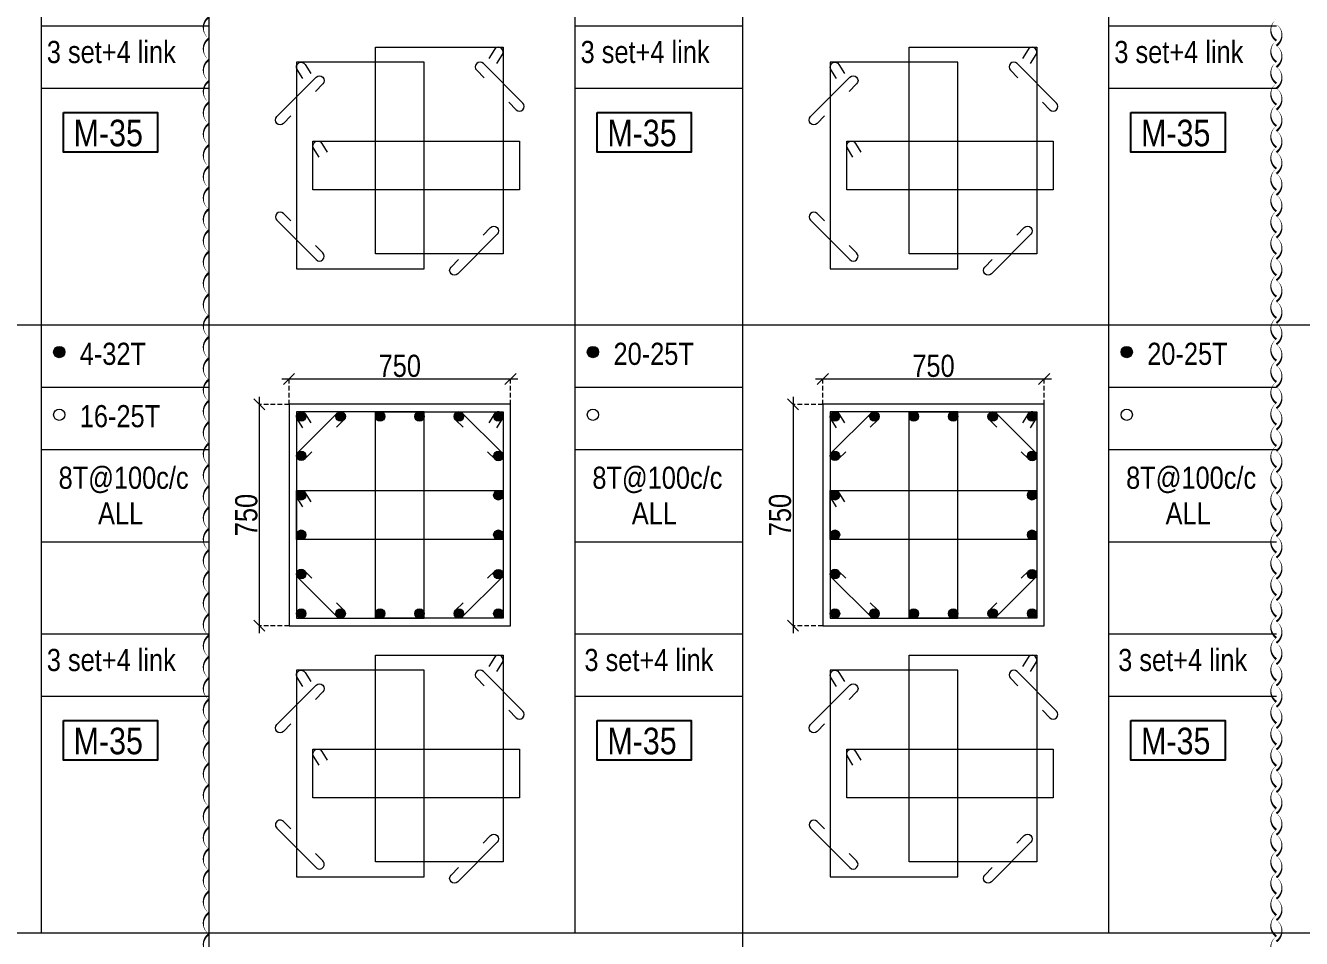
# Model space of a CAD drawing. Header units: millimetres. Extents: x 1112055 to 3390982, y -148532 to 766891.
# Drawn here: x 2233641 to 2250933, y 626940 to 639313 of the extents above; entities that cross this region are included whole.
import ezdxf
from ezdxf.enums import TextEntityAlignment as Align

# ---------------------------------------------------------------- set-up
doc = ezdxf.new("R2010")
doc.units = ezdxf.units.MM
doc.header["$PDMODE"] = 35
doc.header["$PDSIZE"] = -25
doc.linetypes.add('DASHED2', pattern=[0.375, 0.25, -0.125])
doc.linetypes.add('Hidden', pattern=[9.525, 6.35, -3.175])
for name, color, linetype, lineweight in [('B COL. SIZE DIM', 220, 'Continuous', 25), ('B COLSCH', 204, 'Continuous', 20), ('B COLUMN', 1, 'Hidden', 9), ('B P.C.C', 251, 'Continuous', 0), ('B STEEL', 34, 'Continuous', 15)]:
    doc.layers.add(name, color=color, linetype=linetype, lineweight=lineweight)
doc.layers.add('B TEXT', color=7, linetype='Continuous')
doc.styles.add('dim inside', font='romans.shx', dxfattribs={"width": 0.8, "height": 125})
doc.styles.add('SWINC', font='swissc.ttf')
doc.dimstyles.new('dim inside', dxfattribs={"dimtxt": 125, "dimasz": 100, "dimexe": 0, "dimexo": 0, "dimgap": 10, "dimtad": 0, "dimdec": 0, "dimzin": 0, "dimdsep": 46, "dimtxsty": 'dim inside', "dimblk": 'SMALL', "dimcen": 0.09, "dimadec": 0, "dimazin": 0, "dimtfac": 1, "dimtdec": 0, "dimtofl": 0, "dimtmove": 0, "dimatfit": 3, "dimfxl": 1, "dimtolj": 1, "dimtzin": 0, "dimarcsym": 2})

# ---------------------------------------------------------------- blocks, each defined once
blk = doc.blocks.new('_Oblique')
at = {"color": 0, "linetype": 'ByBlock', "lineweight": -2}
blk.add_line((-0.5, -0.5), (0.5, 0.5), dxfattribs=at)
blk = doc.blocks.new('*D3196')
at = {"layer": 'B COL. SIZE DIM', "color": 250, "lineweight": 9, "ltscale": 250, "transparency": 16777216}
blk.add_line((2244346, 634524), (2247546, 634524), dxfattribs=at)
at = {"layer": 'B COL. SIZE DIM', "color": 250, "linetype": 'DASHED2', "lineweight": 9, "ltscale": 250, "transparency": 16777216}
for p, q in [((2244446, 634179), (2244446, 634524)), ((2247446, 634179), (2247446, 634524))]:
    blk.add_line(p, q, dxfattribs=at)
at = {"layer": 'Defpoints', "color": 0, "transparency": 16777216}
for p in [(2247446, 634524), (2244446, 634179), (2247446, 634179)]:
    blk.add_point(p, dxfattribs=at)
at = {"layer": 'B COL. SIZE DIM', "color": 250, "lineweight": 9, "transparency": 16777216, "xscale": 150, "yscale": 150, "zscale": 150, "rotation": 180}
blk.add_blockref('_Oblique', (2244446, 634524), dxfattribs=at)
at = {"layer": 'B COL. SIZE DIM', "color": 250, "lineweight": 9, "transparency": 16777216, "xscale": 150, "yscale": 150, "zscale": 150}
blk.add_blockref('_Oblique', (2247446, 634524), dxfattribs=at)
at = {"layer": 'B COL. SIZE DIM', "color": 6, "transparency": 16777216, "insert": (2245946, 634699), "char_height": 300, "attachment_point": 5, "style": 'SWINC'}
blk.add_mtext('\\A1;750', dxfattribs=at)
blk = doc.blocks.new('*D3197')
at = {"layer": 'B COL. SIZE DIM', "color": 250, "lineweight": 9, "ltscale": 250, "transparency": 16777216}
blk.add_line((2244042, 634279), (2244042, 631079), dxfattribs=at)
at = {"layer": 'B COL. SIZE DIM', "color": 250, "linetype": 'DASHED2', "lineweight": 9, "ltscale": 250, "transparency": 16777216}
for p, q in [((2244446, 634179), (2244042, 634179)), ((2244446, 631179), (2244042, 631179))]:
    blk.add_line(p, q, dxfattribs=at)
at = {"layer": 'Defpoints', "color": 0, "transparency": 16777216}
for p in [(2244446, 634179), (2244042, 631179), (2244446, 631179)]:
    blk.add_point(p, dxfattribs=at)
at = {"layer": 'B COL. SIZE DIM', "color": 250, "lineweight": 9, "transparency": 16777216, "xscale": 150, "yscale": 150, "zscale": 150}
for p, rotation in [((2244042, 634179), 90), ((2244042, 631179), 270)]:
    blk.add_blockref('_Oblique', p, dxfattribs=dict(at, rotation=rotation))
at = {"layer": 'B COL. SIZE DIM', "color": 6, "transparency": 16777216, "insert": (2243867, 632679), "char_height": 300, "attachment_point": 5, "rotation": 90, "style": 'SWINC'}
blk.add_mtext('\\A1;750', dxfattribs=at)
blk = doc.blocks.new('*D3332')
at = {"layer": 'B COL. SIZE DIM', "color": 250, "lineweight": 9, "ltscale": 250, "transparency": 16777216}
blk.add_line((2237113, 634524), (2240313, 634524), dxfattribs=at)
at = {"layer": 'B COL. SIZE DIM', "color": 250, "linetype": 'DASHED2', "lineweight": 9, "ltscale": 250, "transparency": 16777216}
for p, q in [((2237213, 634179), (2237213, 634524)), ((2240213, 634179), (2240213, 634524))]:
    blk.add_line(p, q, dxfattribs=at)
at = {"layer": 'Defpoints', "color": 0, "transparency": 16777216}
for p in [(2240213, 634524), (2237213, 634179), (2240213, 634179)]:
    blk.add_point(p, dxfattribs=at)
at = {"layer": 'B COL. SIZE DIM', "color": 250, "lineweight": 9, "transparency": 16777216, "xscale": 150, "yscale": 150, "zscale": 150, "rotation": 180}
blk.add_blockref('_Oblique', (2237213, 634524), dxfattribs=at)
at = {"layer": 'B COL. SIZE DIM', "color": 250, "lineweight": 9, "transparency": 16777216, "xscale": 150, "yscale": 150, "zscale": 150}
blk.add_blockref('_Oblique', (2240213, 634524), dxfattribs=at)
at = {"layer": 'B COL. SIZE DIM', "color": 6, "transparency": 16777216, "insert": (2238713, 634699), "char_height": 300, "attachment_point": 5, "style": 'SWINC'}
blk.add_mtext('\\A1;750', dxfattribs=at)
blk = doc.blocks.new('*D3333')
at = {"layer": 'B COL. SIZE DIM', "color": 250, "lineweight": 9, "ltscale": 250, "transparency": 16777216}
blk.add_line((2236809, 634279), (2236809, 631079), dxfattribs=at)
at = {"layer": 'B COL. SIZE DIM', "color": 250, "linetype": 'DASHED2', "lineweight": 9, "ltscale": 250, "transparency": 16777216}
for p, q in [((2237213, 634179), (2236809, 634179)), ((2237213, 631179), (2236809, 631179))]:
    blk.add_line(p, q, dxfattribs=at)
at = {"layer": 'Defpoints', "color": 0, "transparency": 16777216}
for p in [(2237213, 634179), (2236809, 631179), (2237213, 631179)]:
    blk.add_point(p, dxfattribs=at)
at = {"layer": 'B COL. SIZE DIM', "color": 250, "lineweight": 9, "transparency": 16777216, "xscale": 150, "yscale": 150, "zscale": 150}
for p, rotation in [((2236809, 634179), 90), ((2236809, 631179), 270)]:
    blk.add_blockref('_Oblique', p, dxfattribs=dict(at, rotation=rotation))
at = {"layer": 'B COL. SIZE DIM', "color": 6, "transparency": 16777216, "insert": (2236634, 632679), "char_height": 300, "attachment_point": 5, "rotation": 90, "style": 'SWINC'}
blk.add_mtext('\\A1;750', dxfattribs=at)

msp = doc.modelspace()

# ---------------------------------------------------------------- hatches: boundary and pattern name
at = {"layer": 'B STEEL', "lineweight": 9, "ltscale": 0.5}
h = msp.add_hatch(color=34, dxfattribs=at)
edge = h.paths.add_edge_path()
edge.add_arc((2234097.6, 634888.4), 76.8, 0, 360)
h = msp.add_hatch(color=34, dxfattribs=at)
edge = h.paths.add_edge_path()
edge.add_arc((2241331.2, 634888.4), 76.8, 0, 360)
h = msp.add_hatch(color=34, dxfattribs=at)
edge = h.paths.add_edge_path()
edge.add_arc((2248564.7, 634888.4), 76.8, 0, 360)
h = msp.add_hatch(color=34, dxfattribs=at)
edge = h.paths.add_edge_path()
edge.add_arc((2237376.8, 634015.2), 64, 0, 360)
at = {"layer": 'B STEEL'}
h = msp.add_hatch(color=34, dxfattribs=at)
edge = h.paths.add_edge_path()
edge.add_arc((2237911.2, 634015.2), 64, 0, 360)
h = msp.add_hatch(color=34, dxfattribs=at)
edge = h.paths.add_edge_path()
edge.add_arc((2238445.6, 634015.2), 64, 0, 360)
h = msp.add_hatch(color=34, dxfattribs=at)
edge = h.paths.add_edge_path()
edge.add_arc((2238980, 634015.2), 64, 0, 360)
h = msp.add_hatch(color=34, dxfattribs=at)
edge = h.paths.add_edge_path()
edge.add_arc((2239514.4, 634015.2), 64, 0, 360)
at = {"layer": 'B STEEL', "lineweight": 9, "ltscale": 0.5}
h = msp.add_hatch(color=34, dxfattribs=at)
edge = h.paths.add_edge_path()
edge.add_arc((2240048.8, 634015.2), 64, 180, 540, ccw=False)
h = msp.add_hatch(color=34, dxfattribs=at)
edge = h.paths.add_edge_path()
edge.add_arc((2244610.4, 634015.2), 64, 0, 360)
at = {"layer": 'B STEEL'}
h = msp.add_hatch(color=34, dxfattribs=at)
edge = h.paths.add_edge_path()
edge.add_arc((2245144.8, 634015.2), 64, 0, 360)
h = msp.add_hatch(color=34, dxfattribs=at)
edge = h.paths.add_edge_path()
edge.add_arc((2245679.1, 634015.2), 64, 0, 360)
h = msp.add_hatch(color=34, dxfattribs=at)
edge = h.paths.add_edge_path()
edge.add_arc((2246213.5, 634015.2), 64, 0, 360)
h = msp.add_hatch(color=34, dxfattribs=at)
edge = h.paths.add_edge_path()
edge.add_arc((2246747.9, 634015.2), 64, 0, 360)
at = {"layer": 'B STEEL', "lineweight": 9, "ltscale": 0.5}
h = msp.add_hatch(color=34, dxfattribs=at)
edge = h.paths.add_edge_path()
edge.add_arc((2247282.3, 634015.2), 64, 180, 540, ccw=False)
at = {"layer": 'B STEEL'}
h = msp.add_hatch(color=34, dxfattribs=at)
edge = h.paths.add_edge_path()
edge.add_arc((2237376.8, 633480.8), 64, 0, 360)
h = msp.add_hatch(color=34, dxfattribs=at)
edge = h.paths.add_edge_path()
edge.add_arc((2240048.8, 633480.8), 64, 0, 360)
h = msp.add_hatch(color=34, dxfattribs=at)
edge = h.paths.add_edge_path()
edge.add_arc((2244610.4, 633480.8), 64, 0, 360)
h = msp.add_hatch(color=34, dxfattribs=at)
edge = h.paths.add_edge_path()
edge.add_arc((2247282.3, 633480.8), 64, 0, 360)
h = msp.add_hatch(color=34, dxfattribs=at)
edge = h.paths.add_edge_path()
edge.add_arc((2237376.8, 632946.5), 64, 0, 360)
h = msp.add_hatch(color=34, dxfattribs=at)
edge = h.paths.add_edge_path()
edge.add_arc((2240048.8, 632946.5), 64, 0, 360)
h = msp.add_hatch(color=34, dxfattribs=at)
edge = h.paths.add_edge_path()
edge.add_arc((2244610.4, 632946.5), 64, 0, 360)
h = msp.add_hatch(color=34, dxfattribs=at)
edge = h.paths.add_edge_path()
edge.add_arc((2247282.3, 632946.5), 64, 0, 360)
h = msp.add_hatch(color=34, dxfattribs=at)
edge = h.paths.add_edge_path()
edge.add_arc((2237376.8, 632412.1), 64, 0, 360)
h = msp.add_hatch(color=34, dxfattribs=at)
edge = h.paths.add_edge_path()
edge.add_arc((2240048.8, 632412.1), 64, 0, 360)
h = msp.add_hatch(color=34, dxfattribs=at)
edge = h.paths.add_edge_path()
edge.add_arc((2244610.4, 632412.1), 64, 0, 360)
h = msp.add_hatch(color=34, dxfattribs=at)
edge = h.paths.add_edge_path()
edge.add_arc((2247282.3, 632412.1), 64, 0, 360)
h = msp.add_hatch(color=34, dxfattribs=at)
edge = h.paths.add_edge_path()
edge.add_arc((2237376.8, 631877.7), 64, 0, 360)
h = msp.add_hatch(color=34, dxfattribs=at)
edge = h.paths.add_edge_path()
edge.add_arc((2240048.8, 631877.7), 64, 0, 360)
h = msp.add_hatch(color=34, dxfattribs=at)
edge = h.paths.add_edge_path()
edge.add_arc((2244610.4, 631877.7), 64, 0, 360)
h = msp.add_hatch(color=34, dxfattribs=at)
edge = h.paths.add_edge_path()
edge.add_arc((2247282.3, 631877.7), 64, 0, 360)
at = {"layer": 'B STEEL', "lineweight": 9, "ltscale": 0.5}
h = msp.add_hatch(color=34, dxfattribs=at)
edge = h.paths.add_edge_path()
edge.add_arc((2237376.8, 631343.3), 64, 0, 360, ccw=False)
at = {"layer": 'B STEEL'}
h = msp.add_hatch(color=34, dxfattribs=at)
edge = h.paths.add_edge_path()
edge.add_arc((2237911.2, 631343.3), 64, 0, 360)
h = msp.add_hatch(color=34, dxfattribs=at)
edge = h.paths.add_edge_path()
edge.add_arc((2238445.6, 631343.3), 64, 0, 360)
h = msp.add_hatch(color=34, dxfattribs=at)
edge = h.paths.add_edge_path()
edge.add_arc((2238980, 631343.3), 64, 0, 360)
h = msp.add_hatch(color=34, dxfattribs=at)
edge = h.paths.add_edge_path()
edge.add_arc((2239514.4, 631343.3), 64, 0, 360)
at = {"layer": 'B STEEL', "lineweight": 9, "ltscale": 0.5}
h = msp.add_hatch(color=34, dxfattribs=at)
edge = h.paths.add_edge_path()
edge.add_arc((2240048.8, 631343.3), 64, -180, 180)
h = msp.add_hatch(color=34, dxfattribs=at)
edge = h.paths.add_edge_path()
edge.add_arc((2244610.4, 631343.3), 64, 0, 360, ccw=False)
at = {"layer": 'B STEEL'}
h = msp.add_hatch(color=34, dxfattribs=at)
edge = h.paths.add_edge_path()
edge.add_arc((2245144.8, 631343.3), 64, 0, 360)
h = msp.add_hatch(color=34, dxfattribs=at)
edge = h.paths.add_edge_path()
edge.add_arc((2245679.1, 631343.3), 64, 0, 360)
h = msp.add_hatch(color=34, dxfattribs=at)
edge = h.paths.add_edge_path()
edge.add_arc((2246213.5, 631343.3), 64, 0, 360)
h = msp.add_hatch(color=34, dxfattribs=at)
edge = h.paths.add_edge_path()
edge.add_arc((2246747.9, 631343.3), 64, 0, 360)
at = {"layer": 'B STEEL', "lineweight": 9, "ltscale": 0.5}
h = msp.add_hatch(color=34, dxfattribs=at)
edge = h.paths.add_edge_path()
edge.add_arc((2247282.3, 631343.3), 64, -180, 180)

# ---------------------------------------------------------------- linework, layer by layer
at = {"layer": 'B COLSCH', "color": 250, "lineweight": 0}
for p, q in [((2233851.3, 676456), (2233851.3, 627016.9)), ((2236125.7, 676456), (2236125.7, 618141.8)), ((2236125.7, 676456), (2236125.7, 618141.8)), ((2243359.3, 676456), (2243359.3, 618141.8)), ((2248318.4, 676456), (2248318.4, 627016.9)), ((2241084.9, 668216.1), (2241084.9, 627016.9)), ((2233851.3, 639307), (2236125.7, 639307)), ((2241084.9, 639307), (2243359.3, 639307)), ((2248318.4, 639307), (2250592.8, 639307)), ((2233851.3, 638462), (2236125.7, 638462)), ((2241084.9, 638462), (2243359.3, 638462)), ((2248318.4, 638462), (2250592.8, 638462)), ((2203002.6, 635256.7), (2375997.6, 635256.7)), ((2233851.3, 634411.7), (2236125.7, 634411.7)), ((2241084.9, 634411.7), (2243359.3, 634411.7)), ((2248318.4, 634411.7), (2250592.8, 634411.7)), ((2233851.3, 633566.7), (2236125.7, 633566.7)), ((2241084.9, 633566.7), (2243359.3, 633566.7)), ((2248318.4, 633566.7), (2250592.8, 633566.7)), ((2233851.3, 632317), (2236125.7, 632317)), ((2241084.9, 632317), (2243359.3, 632317)), ((2248318.4, 632317), (2250592.8, 632317)), ((2233851.3, 631067.2), (2236125.7, 631067.2)), ((2241084.9, 631067.2), (2243359.3, 631067.2)), ((2248318.4, 631067.2), (2250592.8, 631067.2)), ((2233851.3, 630222.2), (2236125.7, 630222.2)), ((2241084.9, 630222.2), (2243359.3, 630222.2)), ((2248318.4, 630222.2), (2250592.8, 630222.2)), ((2203002.6, 627016.9), (2375997.6, 627016.9))]:
    msp.add_line(p, q, dxfattribs=at)
at = {"layer": 'B COLUMN', "color": 1, "linetype": 'ByBlock', "lineweight": 20}
for points in [[(2237212.8, 631179.3), (2240212.8, 631179.3), (2240212.8, 634179.3), (2237212.8, 634179.3)], [(2244446.3, 631179.3), (2247446.3, 631179.3), (2247446.3, 634179.3), (2244446.3, 634179.3)]]:
    msp.add_lwpolyline(points, close=True, dxfattribs=at)
at = {"layer": 'B P.C.C', "color": 3, "lineweight": 0}
for points in [[(2236125.7, 626709.3, 0, 28.9, -0.5205671), (2236125.7, 626998.3, 0, 28.9, -0.5205671), (2236125.7, 627287.4, 0, 28.9, -0.5205671), (2236125.7, 627576.4, 0, 28.9, -0.5205671), (2236125.7, 627865.4, 0, 28.9, -0.5205671), (2236125.7, 628154.5, 0, 28.9, -0.5205671), (2236125.7, 628443.5, 0, 28.9, -0.5205671), (2236125.7, 628732.5, 0, 28.9, -0.5205671), (2236125.7, 629021.5, 0, 28.9, -0.5205671), (2236125.7, 629310.6, 0, 28.9, -0.5205671), (2236125.7, 629599.6, 0, 28.9, -0.5205671), (2236125.7, 629888.6, 0, 28.9, -0.5205671), (2236125.7, 630177.7, 0, 28.9, -0.5205671), (2236125.7, 630466.7, 0, 28.9, -0.5205671), (2236125.7, 630755.7, 0, 28.9, -0.5205671), (2236125.7, 631044.8, 0, 28.9, -0.5205671), (2236125.7, 631333.8, 0, 28.9, -0.5205671), (2236125.7, 631622.8, 0, 28.9, -0.5205671), (2236125.7, 631911.8, 0, 28.9, -0.5205671), (2236125.7, 632200.9, 0, 28.9, -0.5205671), (2236125.7, 632489.9, 0, 28.9, -0.5205671), (2236125.7, 632778.9, 0, 28.9, -0.5205671), (2236125.7, 633068, 0, 28.9, -0.5205671), (2236125.7, 633357, 0, 28.9, -0.5205671), (2236125.7, 633646, 0, 28.9, -0.5205671), (2236125.7, 633935.1, 0, 28.9, -0.5205671), (2236125.7, 634224.1, 0, 28.9, -0.5205671), (2236125.7, 634513.1, 0, 28.9, -0.5205671), (2236125.7, 634802.1, 0, 28.9, -0.5205671), (2236125.7, 635091.2, 0, 28.9, -0.5205671), (2236125.7, 635380.2, 0, 28.9, -0.5205671), (2236125.7, 635669.2, 0, 28.9, -0.5205671), (2236125.7, 635958.3, 0, 28.9, -0.5205671), (2236125.7, 636247.3, 0, 28.9, -0.5205671), (2236125.7, 636536.3, 0, 28.9, -0.5205671), (2236125.7, 636825.4, 0, 28.9, -0.5205671), (2236125.7, 637114.4, 0, 28.9, -0.5205671), (2236125.7, 637403.4, 0, 28.9, -0.5205671), (2236125.7, 637692.4, 0, 28.9, -0.5205671), (2236125.7, 637981.5, 0, 28.9, -0.5205671), (2236125.7, 638270.5, 0, 28.9, -0.5205671), (2236125.7, 638559.5, 0, 28.9, -0.5205671), (2236125.7, 638848.6, 0, 28.9, -0.5205671), (2236125.7, 639137.6, 0, 28.9, -0.5205671), (2236125.7, 639426.6, 0, 28.9, -0.5205671)], [(2250592.8, 639396.3, 0, 28.9, 0.5205671), (2250592.8, 639107.3, 0, 28.9, 0.5205671), (2250592.8, 638818.3, 0, 28.9, 0.5205671), (2250592.8, 638529.3, 0, 28.9, 0.5205671), (2250592.8, 638240.2, 0, 28.9, 0.5205671), (2250592.8, 637951.2, 0, 28.9, 0.5205671), (2250592.8, 637662.2, 0, 28.9, 0.5205671), (2250592.8, 637373.1, 0, 28.9, 0.5205671), (2250592.8, 637084.1, 0, 28.9, 0.5205671), (2250592.8, 636795.1, 0, 28.9, 0.5205671), (2250592.8, 636506, 0, 28.9, 0.5205671), (2250592.8, 636217, 0, 28.9, 0.5205671), (2250592.8, 635928, 0, 28.9, 0.5205671), (2250592.8, 635639, 0, 28.9, 0.5205671), (2250592.8, 635349.9, 0, 28.9, 0.5205671), (2250592.8, 635060.9, 0, 28.9, 0.5205671), (2250592.8, 634771.9, 0, 28.9, 0.5205671), (2250592.8, 634482.8, 0, 28.9, 0.5205671), (2250592.8, 634193.8, 0, 28.9, 0.5205671), (2250592.8, 633904.8, 0, 28.9, 0.5205671), (2250592.8, 633615.7, 0, 28.9, 0.5205671), (2250592.8, 633326.7, 0, 28.9, 0.5205671), (2250592.8, 633037.7, 0, 28.9, 0.5205671), (2250592.8, 632748.7, 0, 28.9, 0.5205671), (2250592.8, 632459.6, 0, 28.9, 0.5205671), (2250592.8, 632170.6, 0, 28.9, 0.5205671), (2250592.8, 631881.6, 0, 28.9, 0.5205671), (2250592.8, 631592.5, 0, 28.9, 0.5205671), (2250592.8, 631303.5, 0, 28.9, 0.5205671), (2250592.8, 631014.5, 0, 28.9, 0.5205671), (2250592.8, 630725.4, 0, 28.9, 0.5205671), (2250592.8, 630436.4, 0, 28.9, 0.5205671), (2250592.8, 630147.4, 0, 28.9, 0.5205671), (2250592.8, 629858.4, 0, 28.9, 0.5205671), (2250592.8, 629569.3, 0, 28.9, 0.5205671), (2250592.8, 629280.3, 0, 28.9, 0.5205671), (2250592.8, 628991.3, 0, 28.9, 0.5205671), (2250592.8, 628702.2, 0, 28.9, 0.5205671), (2250592.8, 628413.2, 0, 28.9, 0.5205671), (2250592.8, 628124.2, 0, 28.9, 0.5205671), (2250592.8, 627835.1, 0, 28.9, 0.5205671), (2250592.8, 627546.1, 0, 28.9, 0.5205671), (2250592.8, 627257.1, 0, 28.9, 0.5205671), (2250592.8, 626968.1, 0, 28.9, 0.5205671), (2250592.8, 626679, 0, 28.9, 0.5205671)], [(2250592.8, 639328.7, 0, 28.9, -0.5205671), (2250592.8, 639039.7, 0, 28.9, -0.5205671), (2250592.8, 638750.6, 0, 28.9, -0.5205671), (2250592.8, 638461.6, 0, 28.9, -0.5205671), (2250592.8, 638172.6, 0, 28.9, -0.5205671), (2250592.8, 637883.5, 0, 28.9, -0.5205671), (2250592.8, 637594.5, 0, 28.9, -0.5205671), (2250592.8, 637305.5, 0, 28.9, -0.5205671), (2250592.8, 637016.5, 0, 28.9, -0.5205671), (2250592.8, 636727.4, 0, 28.9, -0.5205671), (2250592.8, 636438.4, 0, 28.9, -0.5205671), (2250592.8, 636149.4, 0, 28.9, -0.5205671), (2250592.8, 635860.3, 0, 28.9, -0.5205671), (2250592.8, 635571.3, 0, 28.9, -0.5205671), (2250592.8, 635282.3, 0, 28.9, -0.5205671), (2250592.8, 634993.2, 0, 28.9, -0.5205671), (2250592.8, 634704.2, 0, 28.9, -0.5205671), (2250592.8, 634415.2, 0, 28.9, -0.5205671), (2250592.8, 634126.2, 0, 28.9, -0.5205671), (2250592.8, 633837.1, 0, 28.9, -0.5205671), (2250592.8, 633548.1, 0, 28.9, -0.5205671), (2250592.8, 633259.1, 0, 28.9, -0.5205671), (2250592.8, 632970, 0, 28.9, -0.5205671), (2250592.8, 632681, 0, 28.9, -0.5205671), (2250592.8, 632392, 0, 28.9, -0.5205671), (2250592.8, 632102.9, 0, 28.9, -0.5205671), (2250592.8, 631813.9, 0, 28.9, -0.5205671), (2250592.8, 631524.9, 0, 28.9, -0.5205671), (2250592.8, 631235.9, 0, 28.9, -0.5205671), (2250592.8, 630946.8, 0, 28.9, -0.5205671), (2250592.8, 630657.8, 0, 28.9, -0.5205671), (2250592.8, 630368.8, 0, 28.9, -0.5205671), (2250592.8, 630079.7, 0, 28.9, -0.5205671), (2250592.8, 629790.7, 0, 28.9, -0.5205671), (2250592.8, 629501.7, 0, 28.9, -0.5205671), (2250592.8, 629212.7, 0, 28.9, -0.5205671), (2250592.8, 628923.6, 0, 28.9, -0.5205671), (2250592.8, 628634.6, 0, 28.9, -0.5205671), (2250592.8, 628345.6, 0, 28.9, -0.5205671), (2250592.8, 628056.5, 0, 28.9, -0.5205671), (2250592.8, 627767.5, 0, 28.9, -0.5205671), (2250592.8, 627478.5, 0, 28.9, -0.5205671), (2250592.8, 627189.4, 0, 28.9, -0.5205671), (2250592.8, 626900.4, 0, 28.9, -0.5205671)]]:
    msp.add_lwpolyline(points, format="xyseb", dxfattribs=at)
at = {"layer": 'B STEEL', "color": 34, "lineweight": 9, "ltscale": 0.5}
for points in [[(2240112.8, 636217.9), (2238381.6, 636217.9), (2238381.6, 639017.9), (2240112.8, 639017.9)], [(2247346.3, 636217.9), (2245615.1, 636217.9), (2245615.1, 639017.9), (2247346.3, 639017.9)], [(2237312.8, 636015.5), (2239044, 636015.5), (2239044, 638815.5), (2237312.8, 638815.5)], [(2244546.3, 636015.5), (2246277.6, 636015.5), (2246277.6, 638815.5), (2244546.3, 638815.5)], [(2237535.9, 637746.7), (2240335.9, 637746.7), (2240335.9, 637084.3), (2237535.9, 637084.3)], [(2244769.5, 637746.7), (2247569.5, 637746.7), (2247569.5, 637084.3), (2244769.5, 637084.3)], [(2237312.8, 631279.3), (2239044, 631279.3), (2239044, 634079.3), (2237312.8, 634079.3)], [(2240112.8, 631279.3), (2238381.6, 631279.3), (2238381.6, 634079.3), (2240112.8, 634079.3)], [(2244546.3, 631279.3), (2246277.6, 631279.3), (2246277.6, 634079.3), (2244546.3, 634079.3)], [(2247346.3, 631279.3), (2245615.1, 631279.3), (2245615.1, 634079.3), (2247346.3, 634079.3)], [(2237312.8, 633010.5), (2240112.8, 633010.5), (2240112.8, 632348), (2237312.8, 632348)], [(2244546.3, 633010.5), (2247346.3, 633010.5), (2247346.3, 632348), (2244546.3, 632348)], [(2240112.8, 627978.1), (2238381.6, 627978.1), (2238381.6, 630778.1), (2240112.8, 630778.1)], [(2247346.3, 627978.1), (2245615.1, 627978.1), (2245615.1, 630778.1), (2247346.3, 630778.1)], [(2237312.8, 627775.7), (2239044, 627775.7), (2239044, 630575.7), (2237312.8, 630575.7)], [(2244546.3, 627775.7), (2246277.6, 627775.7), (2246277.6, 630575.7), (2244546.3, 630575.7)], [(2237535.9, 629506.9), (2240335.9, 629506.9), (2240335.9, 628844.5), (2237535.9, 628844.5)], [(2244769.5, 629506.9), (2247569.5, 629506.9), (2247569.5, 628844.5), (2244769.5, 628844.5)]]:
    msp.add_lwpolyline(points, close=True, dxfattribs=at)
for points in [[(2240028.5, 638798.9), (2240103.3, 638920.3, 1), (2239994.3, 638987.4), (2239919.5, 638866)], [(2247262.1, 638798.9), (2247336.8, 638920.3, 1), (2247227.8, 638987.4), (2247153, 638866)], [(2237397.1, 638596.5), (2237322.3, 638718, -1), (2237431.3, 638785.1), (2237506.1, 638663.6)], [(2240188.6, 638272.7), (2240289.5, 638171.8, 1), (2240380, 638262.4), (2239845.6, 638796.8, 1), (2239755.1, 638706.2), (2239855.9, 638605.4)], [(2244630.6, 638596.5), (2244555.8, 638718, -1), (2244664.9, 638785.1), (2244739.6, 638663.6)], [(2247422.1, 638272.7), (2247523, 638171.8, 1), (2247613.5, 638262.4), (2247079.1, 638796.8, 1), (2246988.6, 638706.2), (2247089.5, 638605.4)], [(2237237, 638088.1), (2237136.1, 637987.3, -1), (2237045.6, 638077.8), (2237580, 638612.2, -1), (2237670.5, 638521.7), (2237569.7, 638420.8)], [(2244470.5, 638088.1), (2244369.7, 637987.3, -1), (2244279.1, 638077.8), (2244813.5, 638612.2, -1), (2244904.1, 638521.7), (2244803.2, 638420.8)], [(2237620.2, 637527.7), (2237545.4, 637649.2, -1), (2237654.5, 637716.3), (2237729.2, 637594.8)], [(2244853.8, 637527.7), (2244779, 637649.2, -1), (2244888, 637716.3), (2244962.8, 637594.8)], [(2237237, 636663.8), (2237136.1, 636764.7, 1), (2237045.6, 636674.2), (2237580, 636139.8, 1), (2237670.5, 636230.3), (2237569.7, 636331.2)], [(2244470.5, 636663.8), (2244369.7, 636764.7, 1), (2244279.1, 636674.2), (2244813.5, 636139.8, 1), (2244904.1, 636230.3), (2244803.2, 636331.2)], [(2239841.2, 636472.7), (2239942, 636573.6, -1), (2240032.6, 636483.1), (2239498.2, 635948.7, -1), (2239407.6, 636039.2), (2239508.5, 636140.1)], [(2247074.7, 636472.7), (2247175.6, 636573.6, -1), (2247266.1, 636483.1), (2246731.7, 635948.7, -1), (2246641.2, 636039.2), (2246742, 636140.1)], [(2237397.1, 633860.2), (2237322.3, 633981.7, -1), (2237431.3, 634048.8), (2237506.1, 633927.3)], [(2237522.9, 633536.4), (2237422.1, 633435.6, -1), (2237331.5, 633526.1), (2237865.9, 634060.5, -1), (2237956.5, 633970), (2237855.6, 633869.1)], [(2239902.6, 633536.4), (2240003.5, 633435.6, 1), (2240094, 633526.1), (2239559.7, 634060.5, 1), (2239469.1, 633970), (2239570, 633869.1)], [(2240028.5, 633860.2), (2240103.3, 633981.7, 1), (2239994.3, 634048.8), (2239919.5, 633927.3)], [(2244630.6, 633860.2), (2244555.8, 633981.7, -1), (2244664.9, 634048.8), (2244739.6, 633927.3)], [(2244756.5, 633536.4), (2244655.6, 633435.6, -1), (2244565.1, 633526.1), (2245099.5, 634060.5, -1), (2245190, 633970), (2245089.2, 633869.1)], [(2247136.2, 633536.4), (2247237.1, 633435.6, 1), (2247327.6, 633526.1), (2246793.2, 634060.5, 1), (2246702.7, 633970), (2246803.5, 633869.1)], [(2247262.1, 633860.2), (2247336.8, 633981.7, 1), (2247227.8, 634048.8), (2247153, 633927.3)], [(2237397.1, 632791.4), (2237322.3, 632912.9, -1), (2237431.3, 632980), (2237506.1, 632858.5)], [(2244630.6, 632791.4), (2244555.8, 632912.9, -1), (2244664.9, 632980), (2244739.6, 632858.5)], [(2237522.9, 631822.1), (2237422.1, 631922.9, 1), (2237331.5, 631832.4), (2237865.9, 631298, 1), (2237956.5, 631388.5), (2237855.6, 631489.4)], [(2239902.6, 631822.1), (2240003.5, 631922.9, -1), (2240094, 631832.4), (2239559.7, 631298, -1), (2239469.1, 631388.5), (2239570, 631489.4)], [(2244756.5, 631822.1), (2244655.6, 631922.9, 1), (2244565.1, 631832.4), (2245099.5, 631298, 1), (2245190, 631388.5), (2245089.2, 631489.4)], [(2247136.2, 631822.1), (2247237.1, 631922.9, -1), (2247327.6, 631832.4), (2246793.2, 631298, -1), (2246702.7, 631388.5), (2246803.5, 631489.4)], [(2240028.5, 630559), (2240103.3, 630680.5, 1), (2239994.3, 630747.6), (2239919.5, 630626.1)], [(2247262.1, 630559), (2247336.8, 630680.5, 1), (2247227.8, 630747.6), (2247153, 630626.1)], [(2237397.1, 630356.6), (2237322.3, 630478.1, -1), (2237431.3, 630545.2), (2237506.1, 630423.7)], [(2240188.6, 630032.9), (2240289.5, 629932, 1), (2240380, 630022.5), (2239845.6, 630556.9, 1), (2239755.1, 630466.4), (2239855.9, 630365.5)], [(2244630.6, 630356.6), (2244555.8, 630478.1, -1), (2244664.9, 630545.2), (2244739.6, 630423.7)], [(2247422.1, 630032.9), (2247523, 629932, 1), (2247613.5, 630022.5), (2247079.1, 630556.9, 1), (2246988.6, 630466.4), (2247089.5, 630365.5)], [(2237237, 629848.3), (2237136.1, 629747.4, -1), (2237045.6, 629838), (2237580, 630372.4, -1), (2237670.5, 630281.8), (2237569.7, 630181)], [(2244470.5, 629848.3), (2244369.7, 629747.4, -1), (2244279.1, 629838), (2244813.5, 630372.4, -1), (2244904.1, 630281.8), (2244803.2, 630181)], [(2237620.2, 629287.8), (2237545.4, 629409.3, -1), (2237654.5, 629476.4), (2237729.2, 629355)], [(2244853.8, 629287.8), (2244779, 629409.3, -1), (2244888, 629476.4), (2244962.8, 629355)], [(2237237, 628424), (2237136.1, 628524.9, 1), (2237045.6, 628434.3), (2237580, 627899.9, 1), (2237670.5, 627990.5), (2237569.7, 628091.3)], [(2244470.5, 628424), (2244369.7, 628524.9, 1), (2244279.1, 628434.3), (2244813.5, 627899.9, 1), (2244904.1, 627990.5), (2244803.2, 628091.3)], [(2239841.2, 628232.9), (2239942, 628333.8, -1), (2240032.6, 628243.2), (2239498.2, 627708.8, -1), (2239407.6, 627799.4), (2239508.5, 627900.2)], [(2247074.7, 628232.9), (2247175.6, 628333.8, -1), (2247266.1, 628243.2), (2246731.7, 627708.8, -1), (2246641.2, 627799.4), (2246742, 627900.2)]]:
    msp.add_lwpolyline(points, format="xyb", dxfattribs=at)
for centre, radius in [((2234097.6, 634888.4), 76.8), ((2241331.2, 634888.4), 76.8), ((2248564.7, 634888.4), 76.8), ((2234097.6, 634038.1), 76.8), ((2241331.2, 634038.1), 76.8), ((2248564.7, 634038.1), 76.8), ((2237376.8, 634015.2), 64), ((2237911.2, 634015.2), 64), ((2238445.6, 634015.2), 64), ((2238980, 634015.2), 64), ((2239514.4, 634015.2), 64), ((2240048.8, 634015.2), 64), ((2244610.4, 634015.2), 64), ((2245144.8, 634015.2), 64), ((2245679.1, 634015.2), 64), ((2246213.5, 634015.2), 64), ((2246747.9, 634015.2), 64), ((2247282.3, 634015.2), 64), ((2237376.8, 633480.8), 64), ((2240048.8, 633480.8), 64), ((2244610.4, 633480.8), 64), ((2247282.3, 633480.8), 64), ((2237376.8, 632946.5), 64), ((2240048.8, 632946.5), 64), ((2244610.4, 632946.5), 64), ((2247282.3, 632946.5), 64), ((2237376.8, 632412.1), 64), ((2240048.8, 632412.1), 64), ((2244610.4, 632412.1), 64), ((2247282.3, 632412.1), 64), ((2237376.8, 631877.7), 64), ((2240048.8, 631877.7), 64), ((2244610.4, 631877.7), 64), ((2247282.3, 631877.7), 64), ((2237376.8, 631343.3), 64), ((2237911.2, 631343.3), 64), ((2238445.6, 631343.3), 64), ((2238980, 631343.3), 64), ((2239514.4, 631343.3), 64), ((2240048.8, 631343.3), 64), ((2244610.4, 631343.3), 64), ((2245144.8, 631343.3), 64), ((2245679.1, 631343.3), 64), ((2246213.5, 631343.3), 64), ((2246747.9, 631343.3), 64), ((2247282.3, 631343.3), 64)]:
    msp.add_circle(centre, radius, dxfattribs=at)
at = {"layer": 'B TEXT', "color": 1}
for points in [[(2234155, 638133), (2235429.6, 638133), (2235429.6, 637595), (2234155, 637595)], [(2241388.5, 638133), (2242663.1, 638133), (2242663.1, 637595), (2241388.5, 637595)], [(2248622.1, 638133), (2249896.7, 638133), (2249896.7, 637595), (2248622.1, 637595)], [(2234155, 629893.2), (2235429.6, 629893.2), (2235429.6, 629355.2), (2234155, 629355.2)], [(2241388.5, 629893.2), (2242663.1, 629893.2), (2242663.1, 629355.2), (2241388.5, 629355.2)], [(2248622.1, 629893.2), (2249896.7, 629893.2), (2249896.7, 629355.2), (2248622.1, 629355.2)]]:
    msp.add_lwpolyline(points, close=True, dxfattribs=at)

# ---------------------------------------------------------------- texts
at = {"layer": 'B TEXT', "style": 'SWINC'}
for s, p in [('3 set+4 link', (2233929.5, 638804.6)), ('3 set+4 link', (2241163.1, 638804.6)), ('3 set+4 link', (2248396.6, 638804.6)), ('4-32T', (2234376.1, 634713.9)), ('20-25T', (2241609.7, 634713.9)), ('20-25T', (2248843.2, 634713.9)), ('16-25T', (2234376.1, 633868.9)), ('8T@100c/c', (2234089.2, 633034)), ('8T@100c/c', (2241322.7, 633034)), ('8T@100c/c', (2248556.3, 633034)), ('ALL', (2234623.9, 632552.2)), ('ALL', (2241857.5, 632552.2)), ('ALL', (2249091, 632552.2)), ('3 set+4 link', (2233929.5, 630564.7)), ('3 set+4 link', (2241215.2, 630564.7)), ('3 set+4 link', (2248448.8, 630564.7))]:
    msp.add_text(s, height=300, dxfattribs=at).set_placement(p)
at = {"layer": 'B TEXT', "color": 1, "style": 'SWINC'}
for p in [(2234292.4, 637568.5), (2241525.9, 637568.5), (2248759.4, 637568.5), (2234292.4, 629328.6), (2241525.9, 629328.6), (2248759.4, 629328.6)]:
    msp.add_text('M-35', height=360, dxfattribs=at).set_placement(p, align=Align.BOTTOM_LEFT)

# ---------------------------------------------------------------- dimensions: what is measured, and where the dimension line sits
at = {"layer": 'B COL. SIZE DIM', "color": 250, "ltscale": 250}
for base, p1, p2, picture, middle in [((2240212.8, 634524.2), (2237212.8, 634179.3), (2240212.8, 634179.3), '*D3332', (2238712.8, 634699.2)), ((2247446.3, 634524.2), (2244446.3, 634179.3), (2247446.3, 634179.3), '*D3196', (2245946.3, 634699.2))]:
    dim = msp.add_linear_dim(base=base, p1=p1, p2=p2, dimstyle='dim inside', override={"dimtxt": 300, "dimasz": 150, "dimgap": 25, "dimtad": 3, "dimlfac": 0.25, "dimtxsty": 'SWINC', "dimblk1": 'Oblique', "dimblk2": 'Oblique', "dimsah": 1, "dimdle": 100, "dimclrd": 250, "dimclre": 250, "dimclrt": 6, "dimfxl": 1000, "dimlwd": 9, "dimlwe": 9}, dxfattribs=at)
    dim.commit()
    dim.dimension.update_dxf_attribs({"geometry": picture, "text_midpoint": middle})
for base, p1, p2, picture, middle in [((2236808.9, 631179.3), (2237212.8, 634179.3), (2237212.8, 631179.3), '*D3333', (2236633.9, 632679.3)), ((2244042.5, 631179.3), (2244446.3, 634179.3), (2244446.3, 631179.3), '*D3197', (2243867.5, 632679.3))]:
    dim = msp.add_linear_dim(base=base, p1=p1, p2=p2, angle=90, dimstyle='dim inside', override={"dimtxt": 300, "dimasz": 150, "dimgap": 25, "dimtad": 3, "dimlfac": 0.25, "dimtxsty": 'SWINC', "dimblk1": 'Oblique', "dimblk2": 'Oblique', "dimsah": 1, "dimdle": 100, "dimclrd": 250, "dimclre": 250, "dimclrt": 6, "dimfxl": 1000, "dimlwd": 9, "dimlwe": 9}, dxfattribs=at)
    dim.commit()
    dim.dimension.update_dxf_attribs({"geometry": picture, "text_midpoint": middle})

doc.saveas('drawing.dxf')
